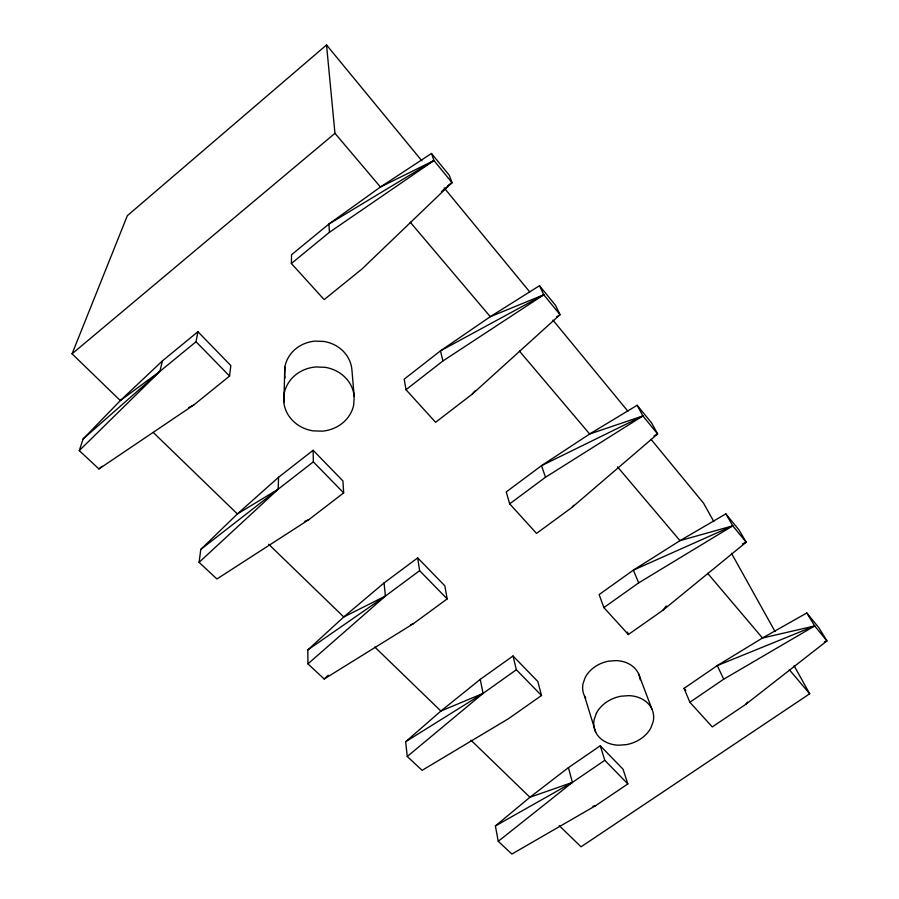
<?xml version="1.0" encoding="UTF-8"?>
<svg xmlns="http://www.w3.org/2000/svg" width="899" height="899" viewBox="0 0 899 899"><rect width="100%" height="100%" fill="white"/><g stroke="black" fill="none" stroke-linecap="round" stroke-linejoin="round"><path stroke-width="1.35" d="M291.377 263.508L291.557 254.732L328.922 224.008L380.446 187.014L431.486 153.471L449.253 175.226L452.028 182.632L361.904 269.082L324.157 299.603L291.377 263.508L329.439 232.279L433.959 160.539L431.486 153.471M283.837 402.426L284.848 367.118A33.791 31.117 0.7 0 1 315.144 341.114L324.045 341.474A33.791 31.117 0.7 0 1 351.891 369.635L354.184 396.448L353.734 404.82A35.331 32.24 -0.2 0 1 322.292 431.16L313.178 430.868A35.331 32.24 -0.2 0 1 283.837 402.426L284.084 393.987A35.331 32.24 -0.2 0 1 315.774 366.961L325.09 367.309A35.331 32.24 -0.2 0 1 354.184 396.448M284.848 367.118L284.601 375.254A33.791 31.117 0.7 0 0 285.028 377.94M199.095 562.347L278.173 489.225L278.566 477.268L313.133 450.275L342.946 480.965L343.654 492.899L308.762 519.701L216.929 578.978L199.095 562.347L200.792 549.413L237.381 513.936L278.566 477.268M229.56 376.063L230.829 365.578L197.915 331.72L162.416 360.904L120.342 400.583L83.124 438.97L79.269 450.613L98.935 468.952L193.701 405.044L229.56 376.063L196.038 341.732L197.915 331.72M79.269 450.613L159.91 371.377L162.416 360.904M196.038 341.732L159.91 371.377L120.342 400.583L72.066 353.824L127.343 215.681L326.528 44.95L421.912 160.876M745.822 704.288L826.934 640.92L818.922 627.805L806.819 612.983L762.476 638.02L717.29 665.586L684.027 688.387L689.881 702.276L712.278 726.931L745.822 704.288L747.507 702.085M662.889 610.275L746.192 542.209L739.102 530.084L725.864 513.88L680.004 540.659L633.357 570.146L599.116 594.576L603.881 607.589L628.356 634.525L662.889 610.275L666.305 605.948M572.09 507.339L657.63 433.959L651.674 423.047L637.144 405.258L589.665 434.003L541.479 465.682L506.238 491.933L509.666 503.845L536.523 533.41L572.09 507.339L573.82 505.216M472.233 394.155L560.055 314.684L555.526 305.334L539.501 285.713L490.281 316.684L440.476 350.846L404.19 379.176L406 389.705L435.588 422.294L472.233 394.155L474.897 390.986M324.191 679.003L413.214 623.794L447.174 598.903L444.836 585.811L417.698 557.886L384.053 582.945L343.766 616.972L307.84 649.898L307.941 663.867L324.191 679.003L328.247 675.228M83.124 438.97L159.91 371.377M307.941 663.867L385.401 596.071L419.608 570.685L417.698 557.886M405.663 741.72L440.892 711.053L480.268 679.352L513.026 655.989L537.838 681.521L541.513 695.511L508.474 718.717L422.114 770.331L407.258 756.486L405.663 741.72L483.066 693.399L516.352 669.755L513.026 655.989M441.42 191.667L452.028 182.632L433.959 160.539L380.446 187.014L334.967 133.322L326.528 44.95M72.066 353.824L334.967 133.322M98.935 468.952L102.149 466.244M407.258 756.486L483.066 693.399L480.268 679.352M495.394 825.956L529.927 797.278L568.404 767.645L600.285 745.788L623.052 769.218L627.839 783.928L595.7 805.628L511.891 854.05L498.248 841.329L495.394 825.956L572.405 782.411L604.791 760.318L600.285 745.788M498.248 841.329L572.405 782.411L568.404 767.645M447.601 186.082L452.028 182.632M200.792 549.413L313.335 461.85L313.133 450.275M406 389.705L442.937 360.949L543.783 294.793L539.501 285.713M509.666 503.845L545.524 477.234L642.897 415.945L657.63 433.959L653.955 435.959M603.881 607.589L638.695 582.855L732.786 525.836L746.192 542.209L742.405 543.962M307.84 649.898L385.401 596.071L384.053 582.945M689.881 702.276L723.695 679.206L814.696 625.951L826.934 640.92L824.349 641.931M794.064 665.687L809.707 693.781L581.057 846.802L559.234 825.664M556.593 316.931L560.055 314.684L543.783 294.793L490.281 316.684L410.247 222.199M278.173 489.225L237.381 513.936L153.223 432.43M433.959 160.539L328.922 224.008L329.439 232.279M543.783 294.793L440.476 350.846L442.937 360.949M385.401 596.071L343.766 616.972L268.677 544.243M188.779 407.483L193.701 405.044M637.144 405.258L642.897 415.945L541.479 465.682L545.524 477.234M725.864 513.88L732.786 525.836L633.357 570.146L638.695 582.855M483.066 693.399L440.892 711.053L374.827 647.055M806.819 612.983L814.696 625.951L717.29 665.586L723.695 679.206M304.918 521.263L308.762 519.701M572.405 782.411L529.927 797.278L470.986 740.192M642.897 415.945L589.665 434.003L519.352 351.003M410.562 624.681L413.214 623.794M732.786 525.836L680.004 540.659L617.478 466.839M814.696 625.951L762.476 638.02L707.659 573.315M592.969 806.234L595.7 805.628M313.335 461.85L343.654 492.899M419.608 570.685L447.174 598.903M516.352 669.755L541.513 695.511M604.791 760.318L627.839 783.928M684.027 688.387L685.87 690.432M789.277 669.665L809.707 693.781M444.196 187.958L529.769 291.961M552.941 320.134L627.828 411.146M651 439.308L703.591 503.226L713.795 521.555M731.483 553.312L775.017 631.491M627.435 632.121L628.356 634.525M638.593 673.801L651.921 709.109M584.541 696.118L595.689 732.157M585.755 698.276A29.307 23.644 -17.3 0 1 582.979 683.903L585.125 677.655A29.307 23.644 -17.3 0 1 608.735 661.136L616.332 660.596A29.307 23.644 -17.3 0 1 640.212 679.768M596.385 713.233L594.127 719.649A30.465 24.206 -17.1 0 0 618.714 745.204L626.457 744.619A30.465 24.206 -17.1 0 0 650.82 727.999L653.191 721.65A30.465 24.206 -17.1 0 0 628.873 695.635L620.984 696.219A30.465 24.206 -17.1 0 0 596.385 713.233"/></g></svg>
